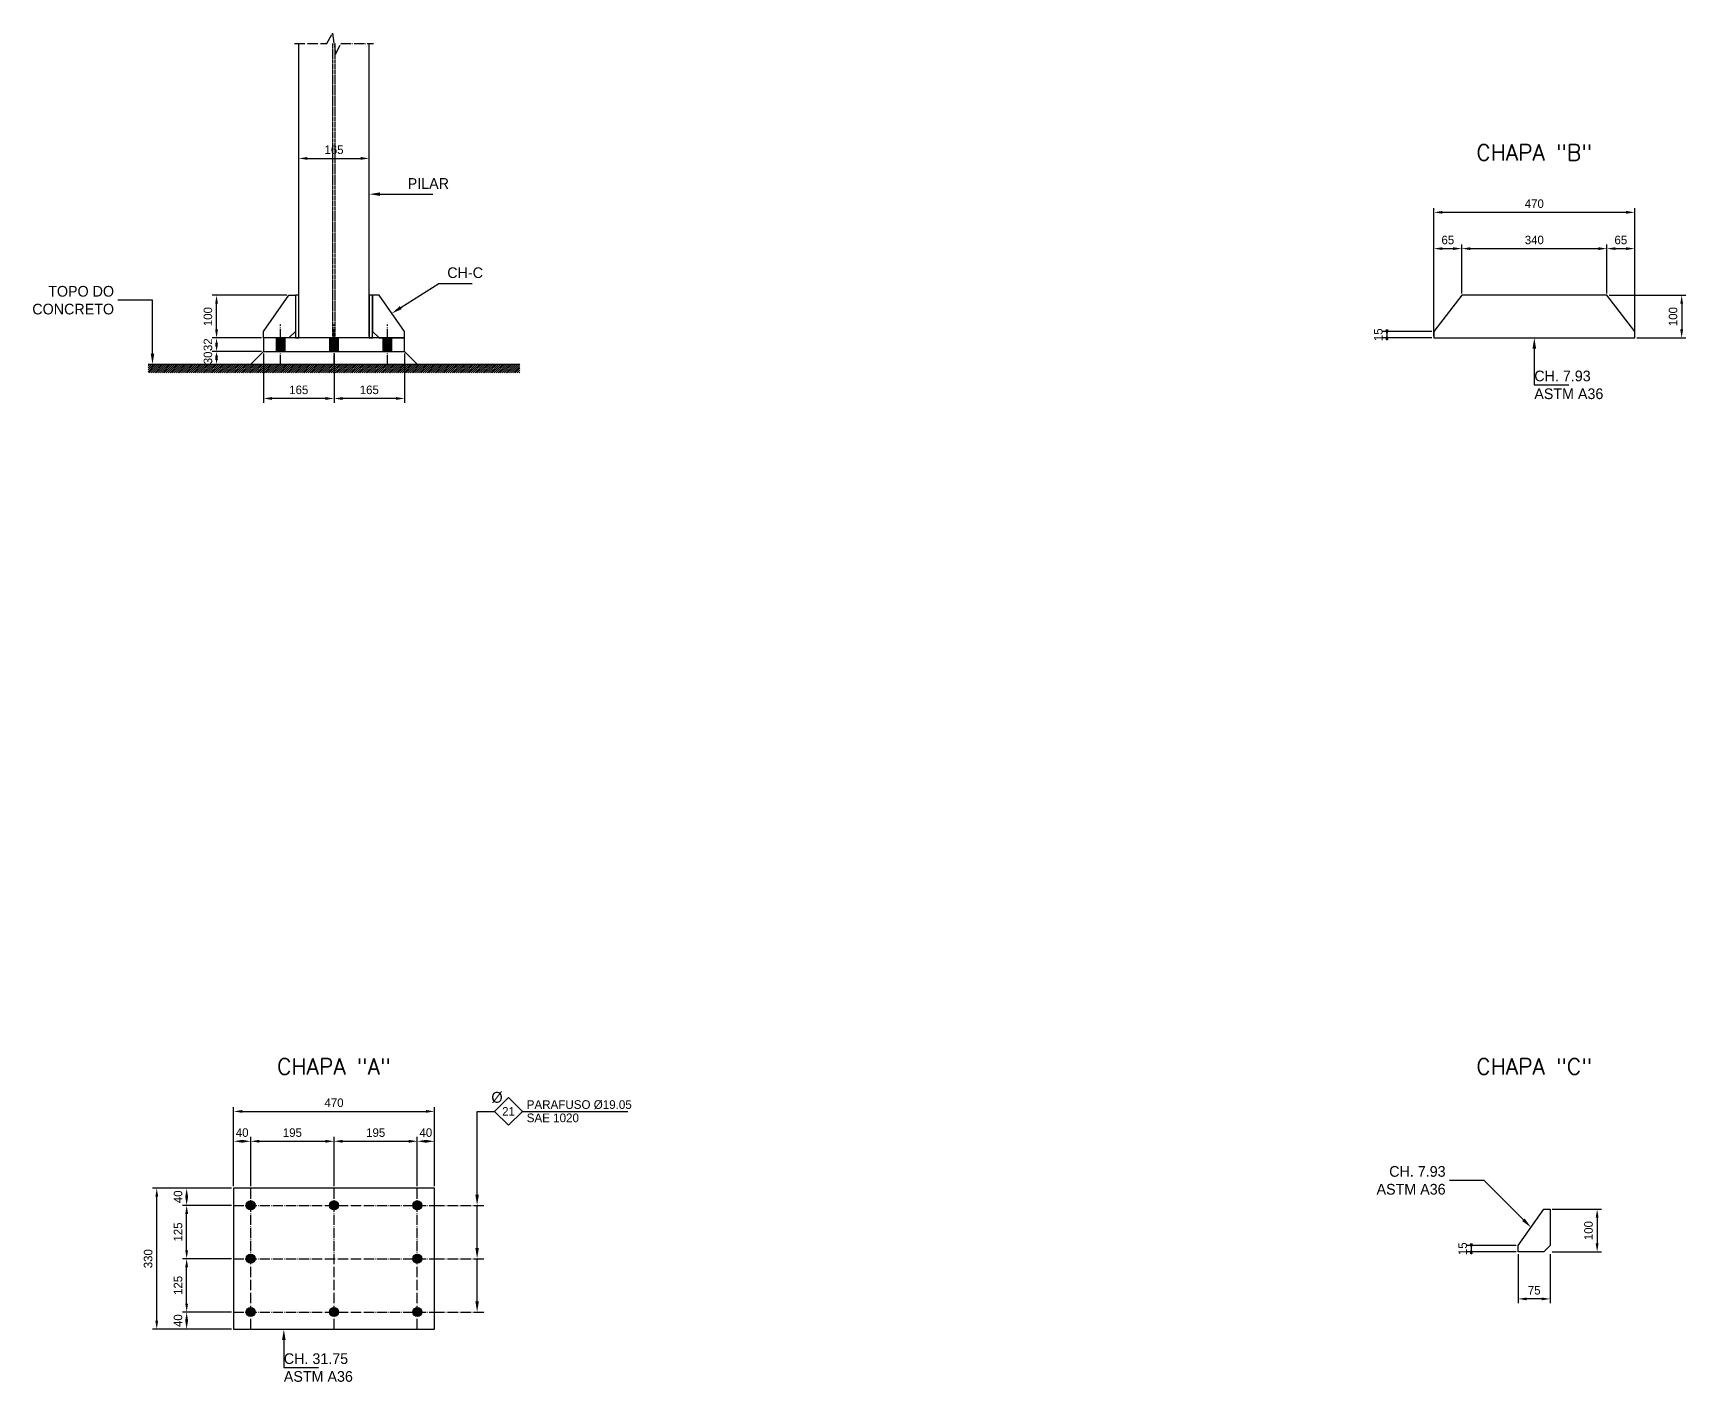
# Model space of a CAD drawing. Extents: x -3511 to 5975, y -2429 to 1199.
# Drawn here: x 2105 to 5975, y -2429 to 730 of the extents above; entities that cross this region are included whole.
import ezdxf

# ---------------------------------------------------------------- set-up
doc = ezdxf.new("R2010")
doc.units = 0
doc.header["$MEASUREMENT"] = 0
doc.linetypes.add('ACAD_ISO01W100', pattern=[5, 4, -1])
doc.linetypes.add('ACAD_ISO04W100', pattern=[30.5, 24, -3, 0.5, -3])
doc.layers.get('DEFPOINTS').update_dxf_attribs({"linetype": 'ACAD_ISO01W100'})
for name, color, linetype in [('EIXO', 5, 'ACAD_ISO04W100'), ('FAB-CHAPA', 2, 'Continuous'), ('L-HIDDEN', 7, 'ACAD_ISO01W100'), ('PERFIL', 1, 'Continuous'), ('REGUA120', 2, 'Continuous'), ('REGUA80', 4, 'Continuous')]:
    doc.layers.add(name, color=color, linetype=linetype)
doc.styles.add('REGUA100', font='ROMANS.SHX', dxfattribs={"height": 2.54})
doc.dimstyles.new('ISO-25', dxfattribs={"dimtxt": 2.5, "dimasz": 2.5, "dimexe": 1.25, "dimexo": 0.625, "dimtad": 1, "dimtxsty": 'STANDARD', "dimcen": 2.5, "dimclrt": 4, "dimazin": 3, "dimtfac": 1, "dimtmove": 0, "dimatfit": 3})

# ---------------------------------------------------------------- blocks, each defined once
blk = doc.blocks.new('*D7')
for p, q in [((2727.5, 416.2), (2727.5, 446.2)), ((2747.5, 436.2), (2872.5, 436.2)), ((2892.5, 416.2), (2892.5, 446.2))]:
    blk.add_line(p, q)
for points in [[(2727.5, 436.2), (2747.5, 439.6), (2747.5, 432.9)], [(2892.5, 436.2), (2872.5, 432.9), (2872.5, 439.6)]]:
    blk.add_trace(points)
at = {"layer": 'DEFPOINTS', "color": 0}
for p in [(2810, 446.2), (2727.5, 411.2), (2892.5, 411.2)]:
    blk.add_point(p, dxfattribs=at)
at = {"layer": 'REGUA80', "color": 4, "insert": (2810, 446.2), "char_height": 20, "attachment_point": 8}
blk.add_mtext('165', dxfattribs=at)
blk = doc.blocks.new('*D8')
for p, q in [((2640, -15.9), (2525, -15.9)), ((2535, -25.9), (2535, -35.9)), ((2640, -45.9), (2525, -45.9))]:
    blk.add_line(p, q)
for points in [[(2535, -15.9), (2538.3, -35.9), (2531.7, -35.9)], [(2535, -45.9), (2531.7, -25.9), (2538.3, -25.9)]]:
    blk.add_trace(points)
at = {"layer": 'DEFPOINTS', "color": 0, "linetype": 'BYBLOCK'}
for p in [(2645, -15.9), (2645, -45.9)]:
    blk.add_point(p, dxfattribs=at)
at = {"layer": 'REGUA80', "color": 4, "insert": (2525, -30.9), "char_height": 20, "attachment_point": 8, "rotation": 90}
blk.add_mtext('30', dxfattribs=at)
blk = doc.blocks.new('*D9')
for p, q in [((2640, 15.9), (2525, 15.9)), ((2535, 4.1), (2535, -4.1)), ((2640, -15.9), (2525, -15.9))]:
    blk.add_line(p, q)
for points in [[(2535, 15.9), (2538.3, -4.1), (2531.7, -4.1)], [(2535, -15.9), (2531.7, 4.1), (2538.3, 4.1)]]:
    blk.add_trace(points)
at = {"layer": 'DEFPOINTS', "color": 0, "linetype": 'BYBLOCK'}
for p in [(2645, 15.9), (2645, -15.9)]:
    blk.add_point(p, dxfattribs=at)
at = {"layer": 'REGUA80', "color": 4, "insert": (2525, 0), "char_height": 20, "attachment_point": 8, "rotation": 90}
blk.add_mtext('32', dxfattribs=at)
blk = doc.blocks.new('*D10')
for p, q in [((2699.6, 115.9), (2525, 115.9)), ((2535, 35.9), (2535, 95.9)), ((2640, 15.9), (2525, 15.9))]:
    blk.add_line(p, q)
for points in [[(2535, 115.9), (2538.3, 95.9), (2531.7, 95.9)], [(2535, 15.9), (2531.7, 35.9), (2538.3, 35.9)]]:
    blk.add_trace(points)
at = {"layer": 'DEFPOINTS', "color": 0, "linetype": 'BYBLOCK'}
for p in [(2704.6, 115.9), (2645, 15.9)]:
    blk.add_point(p, dxfattribs=at)
at = {"layer": 'REGUA80', "color": 4, "insert": (2525, 65.9), "char_height": 20, "attachment_point": 8, "rotation": 90}
blk.add_mtext('100', dxfattribs=at)
blk = doc.blocks.new('*D11')
for p, q in [((2645, -20.9), (2645, -135.9)), ((2810, -20.9), (2810, -135.9)), ((2790, -125.9), (2665, -125.9))]:
    blk.add_line(p, q)
for points in [[(2645, -125.9), (2665, -122.5), (2665, -129.2)], [(2810, -125.9), (2790, -129.2), (2790, -122.5)]]:
    blk.add_trace(points)
at = {"layer": 'DEFPOINTS', "color": 0}
for p in [(2645, -15.9), (2810, -15.9), (2727.5, -115.9)]:
    blk.add_point(p, dxfattribs=at)
at = {"layer": 'REGUA80', "color": 4, "insert": (2727.5, -115.9), "char_height": 20, "attachment_point": 8}
blk.add_mtext('165', dxfattribs=at)
blk = doc.blocks.new('*D12')
for p, q in [((2810, -20.9), (2810, -135.9)), ((2975, -20.9), (2975, -135.9)), ((2955, -125.9), (2830, -125.9))]:
    blk.add_line(p, q)
for points in [[(2810, -125.9), (2830, -122.5), (2830, -129.2)], [(2975, -125.9), (2955, -129.2), (2955, -122.5)]]:
    blk.add_trace(points)
at = {"layer": 'DEFPOINTS', "color": 0}
for p in [(2810, -15.9), (2975, -15.9), (2892.5, -115.9)]:
    blk.add_point(p, dxfattribs=at)
at = {"layer": 'REGUA80', "color": 4, "insert": (2892.5, -115.9), "char_height": 20, "attachment_point": 8}
blk.add_mtext('165', dxfattribs=at)
blk = doc.blocks.new('*D17')
for p, q in [((2570, -2265), (2455, -2265)), ((2570, -2305), (2455, -2305)), ((2465, -2285), (2465, -2285))]:
    blk.add_line(p, q)
for points in [[(2465, -2265), (2468.3, -2285), (2461.7, -2285)], [(2465, -2305), (2461.7, -2285), (2468.3, -2285)]]:
    blk.add_trace(points)
at = {"layer": 'DEFPOINTS', "color": 0, "linetype": 'BYBLOCK'}
for p in [(2575, -2265), (2575, -2305)]:
    blk.add_point(p, dxfattribs=at)
at = {"layer": 'REGUA80', "color": 4, "insert": (2455, -2285), "char_height": 20, "attachment_point": 8, "rotation": 90}
blk.add_mtext('40', dxfattribs=at)
blk = doc.blocks.new('*D18')
for p, q in [((2570, -2140), (2455, -2140)), ((2465, -2245), (2465, -2160)), ((2570, -2265), (2455, -2265))]:
    blk.add_line(p, q)
for points in [[(2465, -2140), (2468.3, -2160), (2461.7, -2160)], [(2465, -2265), (2461.7, -2245), (2468.3, -2245)]]:
    blk.add_trace(points)
at = {"layer": 'DEFPOINTS', "color": 0, "linetype": 'BYBLOCK'}
for p in [(2575, -2140), (2575, -2265)]:
    blk.add_point(p, dxfattribs=at)
at = {"layer": 'REGUA80', "color": 4, "insert": (2455, -2202.5), "char_height": 20, "attachment_point": 8, "rotation": 90}
blk.add_mtext('125', dxfattribs=at)
blk = doc.blocks.new('*D19')
for p, q in [((2570, -2015), (2455, -2015)), ((2465, -2120), (2465, -2035)), ((2570, -2140), (2455, -2140))]:
    blk.add_line(p, q)
for points in [[(2465, -2015), (2468.3, -2035), (2461.7, -2035)], [(2465, -2140), (2461.7, -2120), (2468.3, -2120)]]:
    blk.add_trace(points)
at = {"layer": 'DEFPOINTS', "color": 0, "linetype": 'BYBLOCK'}
for p in [(2575, -2015), (2575, -2140)]:
    blk.add_point(p, dxfattribs=at)
at = {"layer": 'REGUA80', "color": 4, "insert": (2455, -2077.5), "char_height": 20, "attachment_point": 8, "rotation": 90}
blk.add_mtext('125', dxfattribs=at)
blk = doc.blocks.new('*D20')
for p, q in [((2570, -1975), (2455, -1975)), ((2465, -1995), (2465, -1995)), ((2570, -2015), (2455, -2015))]:
    blk.add_line(p, q)
for points in [[(2465, -1975), (2468.3, -1995), (2461.7, -1995)], [(2465, -2015), (2461.7, -1995), (2468.3, -1995)]]:
    blk.add_trace(points)
at = {"layer": 'DEFPOINTS', "color": 0, "linetype": 'BYBLOCK'}
for p in [(2575, -1975), (2575, -2015)]:
    blk.add_point(p, dxfattribs=at)
at = {"layer": 'REGUA80', "color": 4, "insert": (2455, -1995), "char_height": 20, "attachment_point": 8, "rotation": 90}
blk.add_mtext('40', dxfattribs=at)
blk = doc.blocks.new('*D21')
for p, q in [((2575, -1970), (2575, -1855)), ((2615, -1970), (2615, -1855)), ((2595, -1865), (2595, -1865))]:
    blk.add_line(p, q)
for points in [[(2575, -1865), (2595, -1861.7), (2595, -1868.3)], [(2615, -1865), (2595, -1868.3), (2595, -1861.7)]]:
    blk.add_trace(points)
at = {"layer": 'DEFPOINTS', "color": 0}
for p in [(2595, -1855), (2575, -1975), (2615, -1975)]:
    blk.add_point(p, dxfattribs=at)
at = {"layer": 'REGUA80', "color": 4, "insert": (2595, -1855), "char_height": 20, "attachment_point": 8}
blk.add_mtext('40', dxfattribs=at)
blk = doc.blocks.new('*D22')
for p, q in [((2615, -1970), (2615, -1855)), ((2810, -1970), (2810, -1855)), ((2635, -1865), (2790, -1865))]:
    blk.add_line(p, q)
for points in [[(2615, -1865), (2635, -1861.7), (2635, -1868.3)], [(2810, -1865), (2790, -1868.3), (2790, -1861.7)]]:
    blk.add_trace(points)
at = {"layer": 'DEFPOINTS', "color": 0}
for p in [(2712.5, -1855), (2615, -1975), (2810, -1975)]:
    blk.add_point(p, dxfattribs=at)
at = {"layer": 'REGUA80', "color": 4, "insert": (2712.5, -1855), "char_height": 20, "attachment_point": 8}
blk.add_mtext('195', dxfattribs=at)
blk = doc.blocks.new('*D23')
for p, q in [((2810, -1970), (2810, -1855)), ((3005, -1970), (3005, -1855)), ((2830, -1865), (2985, -1865))]:
    blk.add_line(p, q)
for points in [[(2810, -1865), (2830, -1861.7), (2830, -1868.3)], [(3005, -1865), (2985, -1868.3), (2985, -1861.7)]]:
    blk.add_trace(points)
at = {"layer": 'DEFPOINTS', "color": 0}
for p in [(2907.5, -1855), (2810, -1975), (3005, -1975)]:
    blk.add_point(p, dxfattribs=at)
at = {"layer": 'REGUA80', "color": 4, "insert": (2907.5, -1855), "char_height": 20, "attachment_point": 8}
blk.add_mtext('195', dxfattribs=at)
blk = doc.blocks.new('*D24')
for p, q in [((3005, -1970), (3005, -1855)), ((3045, -1970), (3045, -1855)), ((3025, -1865), (3025, -1865))]:
    blk.add_line(p, q)
for points in [[(3005, -1865), (3025, -1861.7), (3025, -1868.3)], [(3045, -1865), (3025, -1868.3), (3025, -1861.7)]]:
    blk.add_trace(points)
at = {"layer": 'DEFPOINTS', "color": 0}
for p in [(3025, -1855), (3005, -1975), (3045, -1975)]:
    blk.add_point(p, dxfattribs=at)
at = {"layer": 'REGUA80', "color": 4, "insert": (3025, -1855), "char_height": 20, "attachment_point": 8}
blk.add_mtext('40', dxfattribs=at)
blk = doc.blocks.new('*D25')
for p, q in [((2570, -1975), (2385, -1975)), ((2395, -2285), (2395, -1995)), ((2570, -2305), (2385, -2305))]:
    blk.add_line(p, q)
for points in [[(2395, -1975), (2398.3, -1995), (2391.7, -1995)], [(2395, -2305), (2391.7, -2285), (2398.3, -2285)]]:
    blk.add_trace(points)
at = {"layer": 'DEFPOINTS', "color": 0, "linetype": 'BYBLOCK'}
for p in [(2575, -1975), (2575, -2305)]:
    blk.add_point(p, dxfattribs=at)
at = {"layer": 'REGUA80', "color": 4, "insert": (2385, -2140), "char_height": 20, "attachment_point": 8, "rotation": 90}
blk.add_mtext('330', dxfattribs=at)
blk = doc.blocks.new('*D26')
for p, q in [((2575, -1970), (2575, -1785)), ((2595, -1795), (3025, -1795)), ((3045, -1970), (3045, -1785))]:
    blk.add_line(p, q)
for points in [[(2575, -1795), (2595, -1791.7), (2595, -1798.3)], [(3045, -1795), (3025, -1798.3), (3025, -1791.7)]]:
    blk.add_trace(points)
at = {"layer": 'DEFPOINTS', "color": 0}
for p in [(2810, -1785), (2575, -1975), (3045, -1975)]:
    blk.add_point(p, dxfattribs=at)
at = {"layer": 'REGUA80', "color": 4, "insert": (2810, -1785), "char_height": 20, "attachment_point": 8}
blk.add_mtext('470', dxfattribs=at)
blk = doc.blocks.new('*D27')
for p, q in [((5385, 35), (5385, 235)), ((5450, 120), (5450, 235)), ((5405, 225), (5430, 225))]:
    blk.add_line(p, q)
for points in [[(5385, 225), (5405, 228.3), (5405, 221.7)], [(5450, 225), (5430, 221.7), (5430, 228.3)]]:
    blk.add_trace(points)
at = {"layer": 'DEFPOINTS', "color": 0}
for p in [(5417.5, 235), (5450, 115), (5385, 30)]:
    blk.add_point(p, dxfattribs=at)
at = {"layer": 'REGUA80', "color": 4, "insert": (5417.5, 235), "char_height": 20, "attachment_point": 8}
blk.add_mtext('65', dxfattribs=at)
blk = doc.blocks.new('*D28')
for p, q in [((5450, 120), (5450, 235)), ((5790, 120), (5790, 235)), ((5470, 225), (5770, 225))]:
    blk.add_line(p, q)
for points in [[(5450, 225), (5470, 228.3), (5470, 221.7)], [(5790, 225), (5770, 221.7), (5770, 228.3)]]:
    blk.add_trace(points)
at = {"layer": 'DEFPOINTS', "color": 0}
for p in [(5620, 235), (5450, 115), (5790, 115)]:
    blk.add_point(p, dxfattribs=at)
at = {"layer": 'REGUA80', "color": 4, "insert": (5620, 235), "char_height": 20, "attachment_point": 8}
blk.add_mtext('340', dxfattribs=at)
blk = doc.blocks.new('*D29')
for p, q in [((5790, 120), (5790, 235)), ((5855, 35), (5855, 235)), ((5810, 225), (5835, 225))]:
    blk.add_line(p, q)
for points in [[(5790, 225), (5810, 228.3), (5810, 221.7)], [(5855, 225), (5835, 221.7), (5835, 228.3)]]:
    blk.add_trace(points)
at = {"layer": 'DEFPOINTS', "color": 0}
for p in [(5822.5, 235), (5790, 115), (5855, 30)]:
    blk.add_point(p, dxfattribs=at)
at = {"layer": 'REGUA80', "color": 4, "insert": (5822.5, 235), "char_height": 20, "attachment_point": 8}
blk.add_mtext('65', dxfattribs=at)
blk = doc.blocks.new('*D30')
for p, q in [((5385, 20), (5385, 320)), ((5405, 310), (5835, 310)), ((5855, 20), (5855, 320))]:
    blk.add_line(p, q)
for points in [[(5385, 310), (5405, 313.3), (5405, 306.7)], [(5855, 310), (5835, 306.7), (5835, 313.3)]]:
    blk.add_trace(points)
at = {"layer": 'DEFPOINTS', "color": 0}
for p in [(5620, 320), (5385, 15), (5855, 15)]:
    blk.add_point(p, dxfattribs=at)
at = {"layer": 'REGUA80', "color": 4, "insert": (5620, 320), "char_height": 20, "attachment_point": 8}
blk.add_mtext('470', dxfattribs=at)
blk = doc.blocks.new('*D31')
for p, q in [((5380, 30.9), (5265, 30.9)), ((5380, 15.9), (5265, 15.9)), ((5275, 35.9), (5275, 10.9))]:
    blk.add_line(p, q)
for points in [[(5275, 15.9), (5271.7, 35.9), (5278.3, 35.9)], [(5275, 30.9), (5278.3, 10.9), (5271.7, 10.9)]]:
    blk.add_trace(points)
at = {"layer": 'DEFPOINTS', "color": 0, "linetype": 'BYBLOCK'}
for p in [(5385, 30.9), (5385, 15.9)]:
    blk.add_point(p, dxfattribs=at)
at = {"layer": 'REGUA80', "color": 4, "insert": (5265, 23.4), "char_height": 20, "attachment_point": 8, "rotation": 90}
blk.add_mtext('15', dxfattribs=at)
blk = doc.blocks.new('*D32')
for p, q in [((5795, 115.9), (5975, 115.9)), ((5965, 95.9), (5965, 35.9)), ((5860, 15.9), (5975, 15.9))]:
    blk.add_line(p, q)
for points in [[(5965, 115.9), (5968.3, 95.9), (5961.7, 95.9)], [(5965, 15.9), (5961.7, 35.9), (5968.3, 35.9)]]:
    blk.add_trace(points)
at = {"layer": 'DEFPOINTS', "color": 0, "linetype": 'BYBLOCK'}
for p in [(5790, 115.9), (5855, 15.9)]:
    blk.add_point(p, dxfattribs=at)
at = {"layer": 'REGUA80', "color": 4, "insert": (5955, 65.9), "char_height": 20, "attachment_point": 8, "rotation": 90}
blk.add_mtext('100', dxfattribs=at)
blk = doc.blocks.new('*D33')
for p, q in [((5662.1, -2024.1), (5777.1, -2024.1)), ((5767.1, -2044.1), (5767.1, -2104.1)), ((5662.1, -2124.1), (5777.1, -2124.1))]:
    blk.add_line(p, q)
for points in [[(5767.1, -2024.1), (5770.4, -2044.1), (5763.7, -2044.1)], [(5767.1, -2124.1), (5763.7, -2104.1), (5770.4, -2104.1)]]:
    blk.add_trace(points)
at = {"layer": 'DEFPOINTS', "color": 0, "linetype": 'BYBLOCK'}
for p in [(5657.1, -2024.1), (5657.1, -2124.1)]:
    blk.add_point(p, dxfattribs=at)
at = {"layer": 'REGUA80', "color": 4, "insert": (5757.1, -2074.1), "char_height": 20, "attachment_point": 8, "rotation": 90}
blk.add_mtext('100', dxfattribs=at)
blk = doc.blocks.new('*D34')
for p, q in [((5582.5, -2129.1), (5582.5, -2244.1)), ((5657.1, -2129.1), (5657.1, -2244.1)), ((5637.1, -2234.1), (5602.5, -2234.1))]:
    blk.add_line(p, q)
for points in [[(5582.5, -2234.1), (5602.5, -2230.8), (5602.5, -2237.5)], [(5657.1, -2234.1), (5637.1, -2237.5), (5637.1, -2230.8)]]:
    blk.add_trace(points)
at = {"layer": 'DEFPOINTS', "color": 0}
for p in [(5582.5, -2124.1), (5657.1, -2124.1), (5619.8, -2224.1)]:
    blk.add_point(p, dxfattribs=at)
at = {"layer": 'REGUA80', "color": 4, "insert": (5619.8, -2224.1), "char_height": 20, "attachment_point": 8}
blk.add_mtext('75', dxfattribs=at)
blk = doc.blocks.new('*D35')
for p, q in [((5577.5, -2109.1), (5462.5, -2109.1)), ((5577.5, -2124.1), (5462.5, -2124.1)), ((5472.5, -2104.1), (5472.5, -2129.1))]:
    blk.add_line(p, q)
for points in [[(5472.5, -2124.1), (5469.2, -2104.1), (5475.8, -2104.1)], [(5472.5, -2109.1), (5475.8, -2129.1), (5469.2, -2129.1)]]:
    blk.add_trace(points)
at = {"layer": 'DEFPOINTS', "color": 0, "linetype": 'BYBLOCK'}
for p in [(5582.5, -2109.1), (5582.5, -2124.1)]:
    blk.add_point(p, dxfattribs=at)
at = {"layer": 'REGUA80', "color": 4, "insert": (5462.5, -2116.6), "char_height": 20, "attachment_point": 8, "rotation": 90}
blk.add_mtext('15', dxfattribs=at)

msp = doc.modelspace()

# ---------------------------------------------------------------- hatches: boundary and pattern name
h = msp.add_hatch()
h.set_pattern_fill('ANSI31', color=256, style=0)
h.set_pattern_definition([(45, (0, 0), (-2.245064, 2.245064), [])])
h.paths.add_polyline_path([(2375, -45.875), (2375, -65.875), (3245, -65.875), (3245, -45.875)])

# ---------------------------------------------------------------- linework, layer by layer
at = {"color": 4}
for p, q in [((2645, -15.875), (2615, -45.875)), ((2975, -15.875), (3005, -45.875)), ((3251.131, -1795), (3498.131, -1795))]:
    msp.add_line(p, q, dxfattribs=at)
for p, q in [((2375, -45.875), (3245, -45.875)), ((3145, -1795), (3185.781, -1795))]:
    msp.add_line(p, q)
for points in [[(2917.5, 352.5), (2962.5, 352.5), (3041, 352.5)], [(2966.307, 86.797), (3055.215, 143.375), (3133.215, 143.375)], [(2385, -20.875), (2385, 104.125), (2304, 104.125)], [(5620, -9.125), (5620, -94.125), (5701, -94.125)], [(3145, -1990), (3145, -1795)], [(5594.607, -2048.947), (5502.285, -1956.625), (5421.285, -1956.625)], [(3145, -2115), (3145, -2015)], [(3145, -2240), (3145, -2140)], [(2692.5, -2330), (2692.5, -2395), (2773.5, -2395)]]:
    msp.add_lwpolyline(points)
msp.add_lwpolyline([(3251.131, -1795), (3218.456, -1762.325), (3185.781, -1795), (3218.456, -1827.675)], close=True, dxfattribs=at)
at = {"const_width": 10.525}
for points in [[(2609.738, -2015, 1), (2620.262, -2015, 1)], [(2804.738, -2015, 1), (2815.262, -2015, 1)], [(2999.738, -2015, 1), (3010.262, -2015, 1)], [(2609.738, -2140, 1), (2620.262, -2140, 1)], [(2999.738, -2140, 1), (3010.262, -2140, 1)], [(2609.738, -2265, 1), (2620.262, -2265, 1)], [(2804.738, -2265, 1), (2815.262, -2265, 1)], [(2999.738, -2265, 1), (3010.262, -2265, 1)]]:
    msp.add_lwpolyline(points, format="xyb", close=True, dxfattribs=at)
for points in [[(2892.5, 352.5), (2917.5, 356.667), (2917.5, 348.333)], [(2945.215, 73.375), (2964.07, 90.312), (2968.544, 83.282)], [(5620, 15.875), (5624.167, -9.125), (5615.833, -9.125)], [(2385, -45.875), (2380.833, -20.875), (2389.167, -20.875)], [(3145, -2015), (3140.833, -1990), (3149.167, -1990)], [(5612.285, -2066.625), (5591.661, -2051.894), (5597.554, -2046.001)], [(3145, -2140), (3140.833, -2115), (3149.167, -2115)], [(3145, -2265), (3140.833, -2240), (3149.167, -2240)], [(2692.5, -2305), (2696.667, -2330), (2688.333, -2330)]]:
    msp.add_trace(points)
at = {"color": 255}
for points in [[(2674.475, -15.875), (2695.525, -15.875), (2674.475, 15.875), (2695.525, 15.875)], [(2674.475, -15.875), (2695.525, -15.875), (2674.475, 15.875), (2695.525, 15.875)], [(2674.475, -15.875), (2695.525, -15.875), (2674.475, 15.875), (2695.525, 15.875)], [(2799.475, -15.875), (2820.525, -15.875), (2799.475, 15.875), (2820.525, 15.875)], [(2799.475, -15.875), (2820.525, -15.875), (2799.475, 15.875), (2820.525, 15.875)], [(2924.475, -15.875), (2945.525, -15.875), (2924.475, 15.875), (2945.525, 15.875)], [(2924.475, -15.875), (2945.525, -15.875), (2924.475, 15.875), (2945.525, 15.875)], [(2924.475, -15.875), (2945.525, -15.875), (2924.475, 15.875), (2945.525, 15.875)]]:
    msp.add_trace(points, dxfattribs=at)
at = {"layer": 'EIXO'}
for p, q in [((2685, -47.625), (2685, 47.625)), ((2685, -47.625), (2685, 47.625)), ((2685, -47.625), (2685, 47.625)), ((2810, -47.625), (2810, 47.625)), ((2810, -47.625), (2810, 47.625)), ((2935, -47.625), (2935, 47.625)), ((2935, -47.625), (2935, 47.625)), ((2935, -47.625), (2935, 47.625)), ((2615, -2305), (2615, -1975)), ((2810, -2305), (2810, -1975)), ((3005, -2305), (3005, -1975)), ((2575, -2015), (3045, -2015)), ((3045, -2015), (3165, -2015)), ((2575, -2140), (3045, -2140)), ((3045, -2140), (3165, -2140)), ((2575, -2265), (3045, -2265)), ((3045, -2265), (3165, -2265))]:
    msp.add_line(p, q, dxfattribs=at)
msp.add_lwpolyline([(2717.6, 705), (2793.5, 705), (2806.7, 729.75), (2813.3, 680.25), (2826.5, 705), (2902.4, 705)], dxfattribs=at)
at = {"layer": 'FAB-CHAPA'}
for points in [[(2645, 15.875), (2645, 30.875), (2704.57, 115.875), (2719.57, 115.875), (2719.57, 30.875), (2704.57, 15.875)], [(2719.57, 15.875), (2727.5, 15.875), (2727.5, 115.875), (2719.57, 115.875)], [(2892.5, 15.875), (2900.43, 15.875), (2900.43, 115.875), (2892.5, 115.875)], [(2975, 15.875), (2975, 30.875), (2915.43, 115.875), (2900.43, 115.875), (2900.43, 30.875), (2915.43, 15.875)], [(5855, 15.875), (5855, 30.875), (5790, 115.875), (5450, 115.875), (5385, 30.875), (5385, 15.875)], [(2645, -15.875), (2975, -15.875), (2975, 15.875), (2645, 15.875)], [(2674.475, -15.875), (2695.525, -15.875), (2695.525, 15.875), (2674.475, 15.875)], [(2674.475, -15.875), (2695.525, -15.875), (2695.525, 15.875), (2674.475, 15.875)], [(2674.475, -15.875), (2695.525, -15.875), (2695.525, 15.875), (2674.475, 15.875)], [(2799.475, -15.875), (2820.525, -15.875), (2820.525, 15.875), (2799.475, 15.875)], [(2799.475, -15.875), (2820.525, -15.875), (2820.525, 15.875), (2799.475, 15.875)], [(2924.475, -15.875), (2945.525, -15.875), (2945.525, 15.875), (2924.475, 15.875)], [(2924.475, -15.875), (2945.525, -15.875), (2945.525, 15.875), (2924.475, 15.875)], [(2924.475, -15.875), (2945.525, -15.875), (2945.525, 15.875), (2924.475, 15.875)], [(2575, -2305), (3045, -2305), (3045, -1975), (2575, -1975)], [(5582.5, -2124.125), (5582.5, -2109.125), (5642.07, -2024.125), (5657.07, -2024.125), (5657.07, -2109.125), (5642.07, -2124.125)]]:
    msp.add_lwpolyline(points, close=True, dxfattribs=at)
at = {"layer": 'FAB-CHAPA', "linetype": 'CONTINUOUS'}
for centre in [(2615, -2015), (2810, -2015), (3005, -2015), (2615, -2140), (3005, -2140), (2615, -2265), (2810, -2265), (3005, -2265)]:
    msp.add_circle(centre, 10.525, dxfattribs=at)
at = {"layer": 'L-HIDDEN'}
for p, q in [((2807.1, 19.05), (2807.1, 705)), ((2812.9, 19.05), (2812.9, 705))]:
    msp.add_line(p, q, dxfattribs=at)
at = {"layer": 'PERFIL'}
for p, q in [((2727.5, 19.05), (2727.5, 705)), ((2892.5, 19.05), (2892.5, 705))]:
    msp.add_line(p, q, dxfattribs=at)

# ---------------------------------------------------------------- texts
at = {"color": 4}
for s, insert, char_height, attachment_point in [('PILAR', (2982.5, 365), 25, 7), ('CH-C', (3075.215, 155.875), 25, 7), ('TOPO DO \\PCONCRETO', (2295, 104.125), 25, 6), ('CH. 7.93\\PASTM A36', (5620, -94.125), 25, 4), ('%%c', (3178.354, -1775.783), 25.4, 7), ('PARAFUSO %%c19.05', (3261.131, -1790), 20.3, 7), ('SAE 1020', (3261.131, -1800), 20.3, 1), ('CH. 7.93\\PASTM A36', (5412.285, -1956.625), 25, 6), ('CH. 31.75\\PASTM A36', (2692.5, -2395), 25, 4)]:
    msp.add_mtext(s, dxfattribs=dict(at, insert=insert, char_height=char_height, attachment_point=attachment_point))
at = {"insert": (3218.456, -1795), "char_height": 20, "attachment_point": 5}
msp.add_mtext('21', dxfattribs=at)
at = {"layer": 'FAB-CHAPA', "color": 2, "char_height": 37.5, "attachment_point": 5, "style": 'REGUA100'}
for s, insert in [('CHAPA "B"', (5620, 450)), ('CHAPA "C"', (5620, -1690))]:
    msp.add_mtext(s, dxfattribs=dict(at, insert=insert))
at = {"layer": 'REGUA120', "color": 2, "insert": (2810, -1690), "char_height": 37.5, "attachment_point": 5, "style": 'REGUA100'}
msp.add_mtext('CHAPA "A"', dxfattribs=at)

# ---------------------------------------------------------------- dimensions: what is measured, and where the dimension line sits
for base, p1, p2, text, picture, middle in [((2727.5, 436.25), (2892.5, 411.25), (2727.5, 411.25), '165', '*D7', (2810, 436.25)), ((5385, 310), (5855, 15), (5385, 15), '470', '*D30', (5620, 310)), ((5385, 225), (5450, 115), (5385, 30), '65', '*D27', (5417.5, 225)), ((5450, 225), (5790, 115), (5450, 115), '340', '*D28', (5620, 225)), ((5790, 225), (5855, 30), (5790, 115), '65', '*D29', (5822.5, 225)), ((2810, -125.875), (2645, -15.875), (2810, -15.875), '165', '*D11', (2727.5, -125.875)), ((2975, -125.875), (2810, -15.875), (2975, -15.875), '165', '*D12', (2892.5, -125.875)), ((2575, -1795), (3045, -1975), (2575, -1975), '470', '*D26', (2810, -1795)), ((2575, -1865), (2615, -1975), (2575, -1975), '40', '*D21', (2595, -1865)), ((2615, -1865), (2810, -1975), (2615, -1975), '195', '*D22', (2712.5, -1865)), ((2810, -1865), (3005, -1975), (2810, -1975), '195', '*D23', (2907.5, -1865)), ((3005, -1865), (3045, -1975), (3005, -1975), '40', '*D24', (3025, -1865)), ((5657.07, -2234.125), (5582.5, -2124.125), (5657.07, -2124.125), '75', '*D34', (5619.785, -2234.125))]:
    dim = msp.add_linear_dim(base=base, p1=p1, p2=p2, text=text, dimstyle='ISO-25', override={"dimtxt": 20, "dimasz": 20, "dimgap": 10})
    dim.commit()
    dim.dimension.update_dxf_attribs({"geometry": picture, "text_midpoint": middle})
for base, p1, p2, text, picture, middle in [((2535, 115.875), (2645, 15.875), (2704.57, 115.875), '100', '*D10', (2535, 65.875)), ((5965, 15.875), (5790, 115.875), (5855, 15.875), '100', '*D32', (5965, 65.875)), ((2535, 15.875), (2645, -15.875), (2645, 15.875), '32', '*D9', (2535, 0)), ((5275, 30.875), (5385, 15.875), (5385, 30.875), '15', '*D31', (5275, 23.375)), ((2535, -15.875), (2645, -45.875), (2645, -15.875), '30', '*D8', (2535, -30.875)), ((2395, -1975), (2575, -2305), (2575, -1975), '330', '*D25', (2395, -2140)), ((2465, -1975), (2575, -2015), (2575, -1975), '40', '*D20', (2465, -1995)), ((2465, -2015), (2575, -2140), (2575, -2015), '125', '*D19', (2465, -2077.5)), ((5767.07, -2124.125), (5657.07, -2024.125), (5657.07, -2124.125), '100', '*D33', (5767.07, -2074.125)), ((5472.5, -2109.125), (5582.5, -2124.125), (5582.5, -2109.125), '15', '*D35', (5472.5, -2116.625)), ((2465, -2140), (2575, -2265), (2575, -2140), '125', '*D18', (2465, -2202.5)), ((2465, -2265), (2575, -2305), (2575, -2265), '40', '*D17', (2465, -2285))]:
    dim = msp.add_linear_dim(base=base, p1=p1, p2=p2, angle=90, text=text, dimstyle='ISO-25', override={"dimtxt": 20, "dimasz": 20, "dimgap": 10})
    dim.commit()
    dim.dimension.update_dxf_attribs({"geometry": picture, "text_midpoint": middle, "dimtype": 160})

doc.saveas('drawing.dxf')
